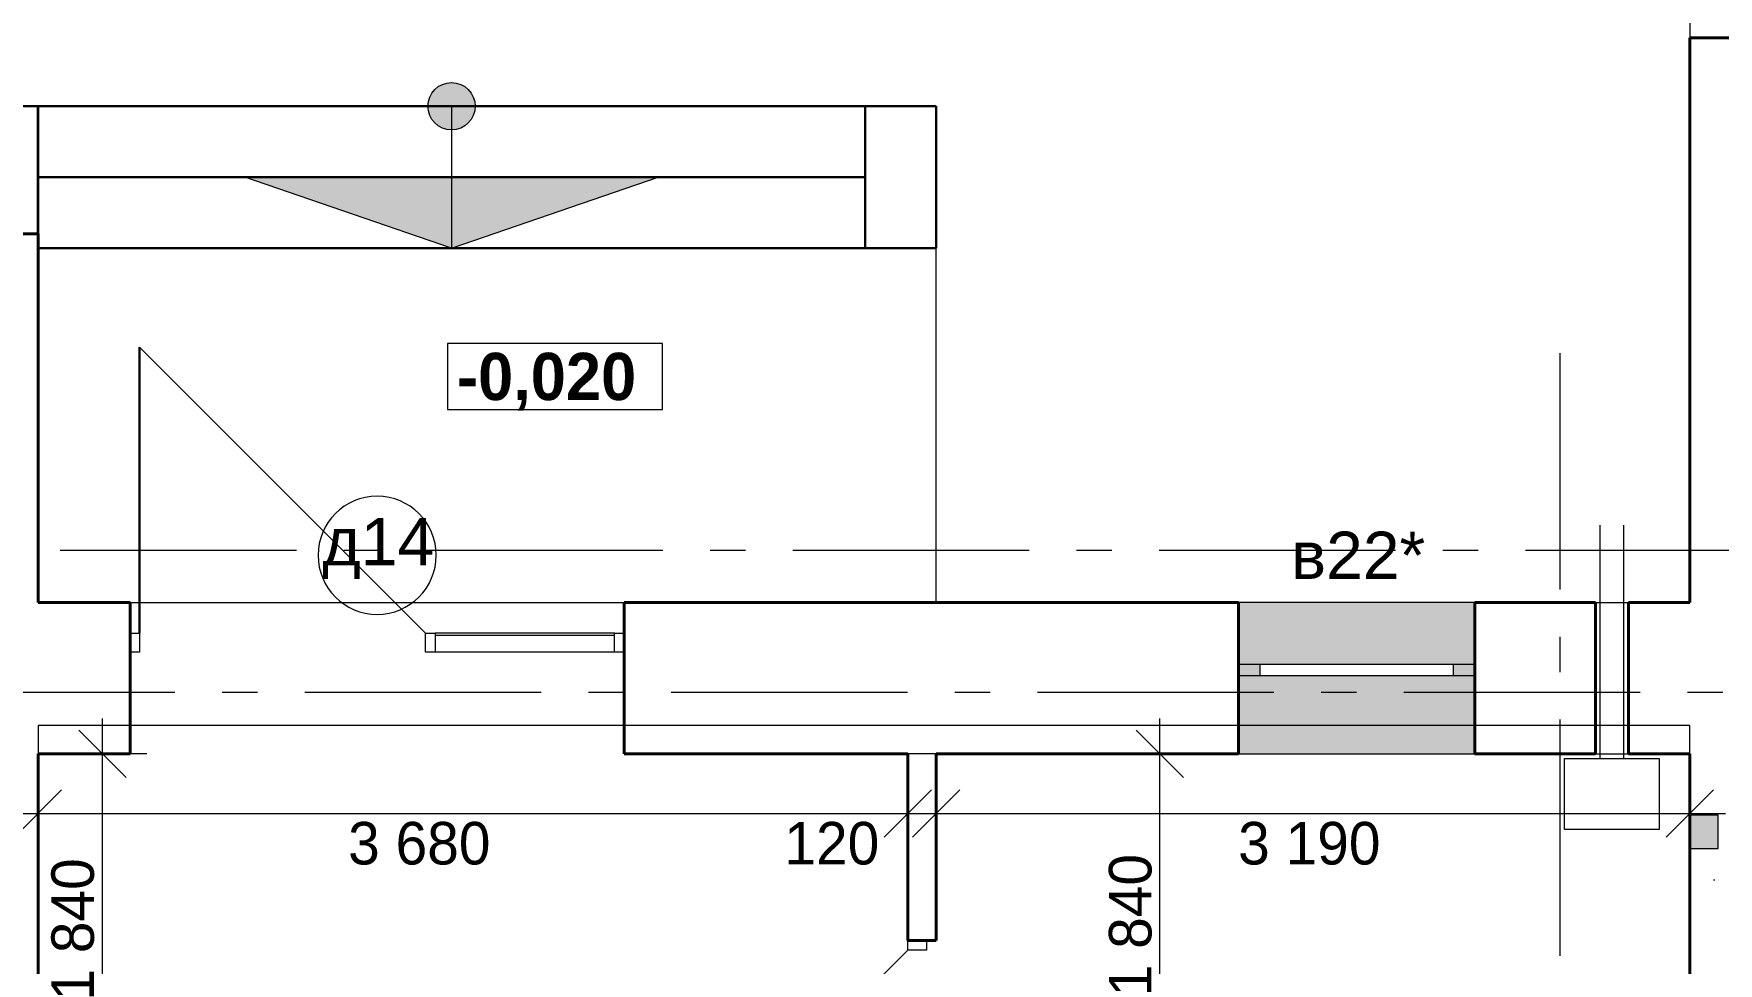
# Model space of a CAD drawing. Extents: x 299995 to 392849, y -57101 to -11292.
# Drawn here: x 337350 to 344478, y -30503 to -26570 of the extents above; entities that cross this region are included whole.
import ezdxf

# ---------------------------------------------------------------- set-up
doc = ezdxf.new("R2010")
doc.units = 0
doc.header["$MEASUREMENT"] = 0
for name, pattern in [('Wipeout_Contour', [1000, 0, -1000]), ('Крупный пунктир', [9375, 0, -9375]), ('Пунктирная', [200, 100, -100]), ('Штрихштриховая', [1550, 1000, -200, 150, -200])]:
    doc.linetypes.add(name, pattern=pattern)
for name, color, linetype, lineweight in [('0_Ном_пера__41', 7, 'Continuous', 30), ('2D-чертеж - Общий_Ном_пера__1', 7, 'Continuous', 13), ('2D-чертеж - Общий_Ном_пера__19', 255, 'Continuous', 0), ('Интерьер- Перегородка_Ном_пера__1', 7, 'Continuous', 13), ('Интерьер- Перегородка_Ном_пера__19', 255, 'Continuous', 0), ('Интерьер- Перегородка_Ном_пера__21', 7, 'Continuous', 20), ('Интерьер- Перегородка_Ном_пера__41', 7, 'Continuous', 30), ('Интерьер- Перегородка_Ном_пера__61', 7, 'Continuous', 40), ('котел_Ном_пера__1', 7, 'Continuous', 13), ('Лестницы внутренние_Ном_пера__21', 7, 'Continuous', 20), ('Лестницы внутренние_Ном_пера__41', 7, 'Continuous', 30), ('Линии разрезов_Ном_пера__1', 7, 'Continuous', 13), ('Отметки высот_Ном_пера__21', 7, 'Continuous', 20), ('перегородки_Ном_пера__21', 7, 'Continuous', 20), ('перегородки_Ном_пера__61', 7, 'Continuous', 40), ('Перекрытия_Ном_пера__21', 7, 'Continuous', 20)]:
    doc.layers.add(name, color=color, linetype=linetype, lineweight=lineweight)
for name, color, linetype in [('Интерьер- Перегородка', 7, 'Continuous'), ('Линии разрезов', 7, 'Continuous'), ('Отметки высот', 7, 'Continuous'), ('Перекрытия', 7, 'Continuous'), ('РОЗМІРИ ПЕРЕГОРОДОК', 7, 'Continuous')]:
    doc.layers.add(name, color=color, linetype=linetype)
for name, color, linetype, lineweight, true_color in [('Интерьер- Перегородка_Ном_пера__23', 7, 'Continuous', 20, 0xff6600), ('Интерьер- Перегородка_Ном_пера__3', 7, 'Continuous', 18, 0xdd5800), ('Лестницы внутренние_Ном_пера__2', 7, 'Continuous', 13, 0x7f7f7f), ('Перекрытия_Ном_пера__191', 7, 'Continuous', 0, 0xe8e8e8), ('Перекрытия_Ном_пера__229', 7, 'Continuous', 0, 0xe8e8e8), ('Перекрытия_Ном_пера__4', 7, 'Continuous', 20, 0x016515), ('РОЗМІРИ ПЕРЕГОРОДОК_Ном_пера__98', 7, 'Continuous', 13, 0x001f3e)]:
    doc.layers.add(name, color=color, linetype=linetype, lineweight=lineweight, true_color=true_color)
doc.styles.add('СГЕНЕРИР_СТИЛЬ_1', font='')
doc.styles.add('СГЕНЕРИР_СТИЛЬ_2', font='')
doc.styles.add('СГЕНЕРИР_СТИЛЬ_3', font='')
doc.styles.add('СГЕНЕРИР_СТИЛЬ_4', font='')
doc.styles.get('СГЕНЕРИР_СТИЛЬ_1').set_extended_font_data('Arial Кириллический')
doc.styles.get('СГЕНЕРИР_СТИЛЬ_2').set_extended_font_data('Century Gothic')
doc.styles.get('СГЕНЕРИР_СТИЛЬ_3').set_extended_font_data('Arial Unicode MS Кириллический')
doc.styles.get('СГЕНЕРИР_СТИЛЬ_4').set_extended_font_data('Century Gothic', bold=True)
doc.dimstyles.new('СГЕНЕРИР_СТИЛЬ__1', dxfattribs={"dimtxt": 179.999995, "dimasz": 190, "dimexe": 0.18, "dimexo": 0, "dimgap": 0.09, "dimtad": 3, "dimtih": 1, "dimtoh": 1, "dimdec": 0, "dimzin": 0, "dimdsep": 46, "dimtxsty": 'СГЕНЕРИР_СТИЛЬ_3', "dimblk": 'ARROWHEAD_6', "dimblk1": 'ARROWHEAD_6', "dimblk2": 'ARROWHEAD_6', "dimcen": 0.09, "dimclrd": 256, "dimclre": 256, "dimclrt": 256, "dimadec": 0, "dimazin": 0, "dimtfac": 1, "dimtdec": 4, "dimtmove": 0, "dimatfit": 3, "dimfxl": 0, "dimtolj": 1, "dimtzin": 0, "dimarcsym": 0})
doc.dimstyles.new('СГЕНЕРИР_СТИЛЬ__6', dxfattribs={"dimtxt": 179.999995, "dimasz": 190, "dimexe": 0.18, "dimexo": 0, "dimgap": 0.09, "dimtad": 1, "dimdec": 0, "dimzin": 0, "dimdsep": 46, "dimtxsty": 'СГЕНЕРИР_СТИЛЬ_3', "dimblk": 'ARROWHEAD_6', "dimblk1": 'ARROWHEAD_6', "dimblk2": 'ARROWHEAD_6', "dimcen": 0.09, "dimclrd": 256, "dimclre": 256, "dimclrt": 256, "dimadec": 0, "dimazin": 0, "dimtfac": 1, "dimtdec": 4, "dimtmove": 2, "dimatfit": 3, "dimfxl": 0, "dimtolj": 1, "dimtzin": 0, "dimarcsym": 0})
doc.dimstyles.new('СГЕНЕРИР_СТИЛЬ__7', dxfattribs={"dimtxt": 179.999995, "dimasz": 190, "dimexe": 0.18, "dimexo": 0, "dimgap": 0.09, "dimtad": 1, "dimdec": 0, "dimzin": 0, "dimdsep": 46, "dimtxsty": 'СГЕНЕРИР_СТИЛЬ_3', "dimblk": 'ARROWHEAD_6', "dimblk1": 'ARROWHEAD_6', "dimblk2": 'ARROWHEAD_6', "dimcen": 0.09, "dimclrd": 256, "dimclre": 256, "dimclrt": 256, "dimadec": 0, "dimazin": 0, "dimtfac": 1, "dimtdec": 4, "dimtmove": 0, "dimatfit": 3, "dimfxl": 0, "dimtolj": 1, "dimtzin": 0, "dimarcsym": 0})

# ---------------------------------------------------------------- blocks, each defined once
blk = doc.blocks.new('*D168')
at = {"layer": 'РОЗМІРИ ПЕРЕГОРОДОК_Ном_пера__98', "linetype": 'Continuous'}
for p, q in [((337368.1, -30056.2), (337368.1, -29616.6)), ((341048.1, -30056.2), (341048.1, -29681.2)), ((337468.1, -29768.7), (337268.1, -29968.7)), ((341148.1, -29768.7), (340948.1, -29968.7)), ((337218.1, -29868.7), (337368.1, -29868.7)), ((337368.1, -29868.7), (341048.1, -29868.7))]:
    blk.add_line(p, q, dxfattribs=at)
at = {"layer": 'РОЗМІРИ ПЕРЕГОРОДОК_Ном_пера__98', "char_height": 180, "attachment_point": 1, "style": 'СГЕНЕРИР_СТИЛЬ_2'}
for s, insert in [('{3\xa0680}', (338680.3, -29904.7)), ('{120}', (340526.2, -29904.7))]:
    blk.add_mtext(s, dxfattribs=dict(at, insert=insert))
blk = doc.blocks.new('ARROWHEAD_6')
at = {"linetype": 'Continuous'}
for p, q in [((-0.5, -0.5), (0.5, 0.5)), ((0, 0), (-1, 0))]:
    blk.add_line(p, q, dxfattribs=at)
blk = doc.blocks.new('*D169')
at = {"layer": 'РОЗМІРИ ПЕРЕГОРОДОК_Ном_пера__98', "linetype": 'Continuous'}
for p, q in [((341048.1, -30056.2), (341048.1, -29681.2)), ((341168.1, -30056.2), (341168.1, -29681.2)), ((341148.1, -29768.7), (340948.1, -29968.7)), ((341268.1, -29768.7), (341068.1, -29968.7)), ((341048.1, -29868.7), (341168.1, -29868.7))]:
    blk.add_line(p, q, dxfattribs=at)
blk = doc.blocks.new('*D170')
at = {"layer": 'РОЗМІРИ ПЕРЕГОРОДОК_Ном_пера__98', "linetype": 'Continuous'}
for p, q in [((344358.1, -30056.2), (344358.1, -29616.6)), ((341168.1, -30056.2), (341168.1, -29681.2)), ((341268.1, -29768.7), (341068.1, -29968.7)), ((344258.1, -29968.7), (344458.1, -29768.7)), ((341168.1, -29868.7), (344358.1, -29868.7)), ((344358.1, -29868.7), (344508.1, -29868.7))]:
    blk.add_line(p, q, dxfattribs=at)
at = {"layer": 'РОЗМІРИ ПЕРЕГОРОДОК_Ном_пера__98', "insert": (342446.3, -29904.7), "char_height": 180, "attachment_point": 1, "style": 'СГЕНЕРИР_СТИЛЬ_2'}
blk.add_mtext('{3\xa0190}', dxfattribs=at)
blk = doc.blocks.new('*D182')
at = {"layer": 'РОЗМІРИ ПЕРЕГОРОДОК_Ном_пера__98', "linetype": 'Continuous'}
for p, q in [((337640.7, -29616.6), (337640.7, -29466.6)), ((337740.7, -29716.6), (337540.7, -29516.6)), ((337828.2, -29616.6), (337368.1, -29616.6)), ((337640.7, -31456.6), (337640.7, -29616.6)), ((337540.7, -31356.6), (337740.7, -31556.6)), ((337828.2, -31456.6), (337453.2, -31456.6))]:
    blk.add_line(p, q, dxfattribs=at)
at = {"layer": 'РОЗМІРИ ПЕРЕГОРОДОК_Ном_пера__98', "char_height": 180, "attachment_point": 1, "rotation": 90, "style": 'СГЕНЕРИР_СТИЛЬ_2'}
for s, insert in [('{1\xa0840}', (337424.7, -30660.7)), ('{120}', (337424.7, -31333.6))]:
    blk.add_mtext(s, dxfattribs=dict(at, insert=insert))
blk = doc.blocks.new('*D188')
at = {"layer": 'РОЗМІРИ ПЕРЕГОРОДОК_Ном_пера__98', "linetype": 'Continuous'}
for p, q in [((342115.5, -29616.6), (342115.5, -29466.6)), ((342215.5, -29716.6), (342015.5, -29516.6)), ((342303, -29616.6), (341168.1, -29616.6)), ((342115.5, -31456.6), (342115.5, -29616.6)), ((342015.5, -31356.6), (342215.5, -31556.6)), ((342303, -31456.6), (341928, -31456.6))]:
    blk.add_line(p, q, dxfattribs=at)
at = {"layer": 'РОЗМІРИ ПЕРЕГОРОДОК_Ном_пера__98', "char_height": 180, "attachment_point": 1, "rotation": 90, "style": 'СГЕНЕРИР_СТИЛЬ_2'}
for s, insert in [('{1\xa0840}', (341899.5, -30642.5)), ('{120}', (341899.5, -31356.6))]:
    blk.add_mtext(s, dxfattribs=dict(at, insert=insert))
blk = doc.blocks.new('Плоскость сечения_2', base_point=(391336.3, -34668.7))
at = {"layer": 'Линии разрезов_Ном_пера__1', "linetype": 'Крупный пунктир'}
blk.add_line((391336.3, -30150.3), (303895.9, -30150.3), dxfattribs=at)
blk = doc.blocks.new('Линия_5159', base_point=(389497.3, -29356.6))
at = {"layer": 'Перекрытия_Ном_пера__4', "linetype": 'Штрихштриховая'}
blk.add_line((389097.3, -29356.6), (305925.9, -29356.6), dxfattribs=at)
blk = doc.blocks.new('Линия_5175', base_point=(343808.1, -27921.4))
at = {"layer": 'Перекрытия_Ном_пера__4', "linetype": 'Штрихштриховая'}
blk.add_line((343808.1, -27921.4), (343808.1, -54583.9), dxfattribs=at)
blk = doc.blocks.new('Линия_5187', base_point=(390011.9, -28756.6))
at = {"layer": 'Перекрытия_Ном_пера__4', "linetype": 'Штрихштриховая'}
blk.add_line((389611.9, -28756.6), (305398.8, -28756.6), dxfattribs=at)
blk = doc.blocks.new('Отметка уровня_30', base_point=(339556, -28020))
at = {"layer": 'Отметки высот_Ном_пера__21', "linetype": 'Continuous'}
for p, q in [((339101, -27880), (339101, -28160)), ((340011.1, -27880), (339101, -27880)), ((340011.1, -28160), (340011.1, -27880)), ((339101, -28160), (340011.1, -28160))]:
    blk.add_line(p, q, dxfattribs=at)
at = {"layer": 'Отметки высот_Ном_пера__21', "insert": (339141, -27920), "char_height": 200, "attachment_point": 1, "style": 'СГЕНЕРИР_СТИЛЬ_4'}
blk.add_mtext('{-0,020}', dxfattribs=at)

msp = doc.modelspace()

# ---------------------------------------------------------------- hatches: boundary and pattern name
at = {"layer": '2D-чертеж - Общий_Ном_пера__19', "linetype": 'Continuous'}
msp.add_hatch(color=256, dxfattribs=at).paths.add_polyline_path([(344358.1, -29876.6), (344358.1, -30016.6), (344478.1, -30016.6), (344478.1, -29876.6)], flags=0)
at = {"layer": 'Интерьер- Перегородка_Ном_пера__19', "linetype": 'Continuous'}
for points in [[(342448.1, -28976.6), (342448.1, -29236.6), (343448.1, -29236.6), (343448.1, -28976.6)], [(342448.1, -29236.6), (342448.1, -29616.6), (343448.1, -29616.6), (343448.1, -29236.6)]]:
    msp.add_hatch(color=256, dxfattribs=at).paths.add_polyline_path(points, flags=0)
at = {"layer": 'Лестницы внутренние_Ном_пера__2', "linetype": 'Continuous'}
for points in [[(339117.9, -26976.6, 1), (339117.9, -26776.6, 1)], [(339117.9, -27476.6), (339992.9, -27176.6), (338242.9, -27176.6)]]:
    msp.add_hatch(color=256, dxfattribs=at).paths.add_polyline_path(points, flags=0)

# ---------------------------------------------------------------- linework, layer by layer
at = {"layer": '0_Ном_пера__41', "linetype": 'Continuous'}
for p, q in [((337368.1, -26876.6), (336858.1, -26876.6)), ((337368.1, -27416.6), (337368.1, -26876.6)), ((341168.1, -26876.6), (340867.9, -26876.6)), ((340867.9, -26876.6), (340867.9, -27476.6)), ((341168.1, -27476.6), (341168.1, -26876.6)), ((336858.1, -27416.6), (337368.1, -27416.6)), ((340867.9, -27476.6), (341168.1, -27476.6))]:
    msp.add_line(p, q, dxfattribs=at)
at = {"layer": '2D-чертеж - Общий_Ном_пера__1', "linetype": 'Continuous'}
for p, q in [((344358.1, -29876.6), (344358.1, -30016.6)), ((344478.1, -29876.6), (344358.1, -29876.6)), ((344478.1, -30016.6), (344478.1, -29876.6)), ((344358.1, -30016.6), (344478.1, -30016.6))]:
    msp.add_line(p, q, dxfattribs=at)
at = {"layer": 'Интерьер- Перегородка_Ном_пера__1', "linetype": 'Continuous'}
for p, q in [((343958.1, -28976.6), (344098.1, -28976.6)), ((339808.1, -29116.6), (339048.1, -29116.6)), ((343958.1, -29616.6), (344098.1, -29616.6))]:
    msp.add_line(p, q, dxfattribs=at)
at = {"layer": 'Интерьер- Перегородка_Ном_пера__21', "linetype": 'Continuous'}
for p, q in [((339008.1, -29106.6), (337798.1, -27896.6)), ((339808.1, -29106.6), (339048.1, -29106.6)), ((339808.1, -29186.6), (339048.1, -29186.6))]:
    msp.add_line(p, q, dxfattribs=at)
at = {"layer": 'Интерьер- Перегородка_Ном_пера__21', "linetype": 'Пунктирная'}
for p, q in [((337758.1, -29186.6), (337758.1, -29106.6)), ((337758.1, -29106.6), (337798.1, -29106.6)), ((337798.1, -29106.6), (337798.1, -29146.6)), ((337798.1, -29146.6), (337798.1, -29172)), ((339008.1, -29146.6), (339008.1, -29106.6)), ((339008.1, -29106.6), (339048.1, -29106.6)), ((339008.1, -29172), (339008.1, -29146.6)), ((339048.1, -29106.6), (339048.1, -29186.6)), ((339808.1, -29146.6), (339808.1, -29106.6)), ((339808.1, -29106.6), (339848.1, -29106.6)), ((339808.1, -29172), (339808.1, -29146.6)), ((339848.1, -29106.6), (339848.1, -29186.6)), ((337798.1, -29186.6), (337758.1, -29186.6)), ((337798.1, -29172), (337798.1, -29186.6)), ((339008.1, -29186.6), (339008.1, -29172)), ((339048.1, -29186.6), (339008.1, -29186.6)), ((339808.1, -29186.6), (339808.1, -29172)), ((339848.1, -29186.6), (339808.1, -29186.6))]:
    msp.add_line(p, q, dxfattribs=at)
at = {"layer": 'Интерьер- Перегородка_Ном_пера__3', "linetype": 'Continuous'}
for p, q in [((343448.1, -28976.6), (342448.1, -28976.6)), ((342448.1, -29616.6), (343448.1, -29616.6))]:
    msp.add_line(p, q, dxfattribs=at)
for start, end in [(0, 180), (180, 0)]:
    msp.add_arc((338803.1, -28776.6), 250, start, end, dxfattribs=at)
at = {"layer": 'Интерьер- Перегородка_Ном_пера__41', "linetype": 'Continuous'}
msp.add_line((337798.1, -29106.6), (337798.1, -27896.6), dxfattribs=at)
at = {"layer": 'Интерьер- Перегородка_Ном_пера__61', "linetype": 'Continuous'}
for p, q in [((344358.1, -26586.6), (344358.1, -28376.6)), ((345258, -26586.6), (344358.1, -26586.6)), ((337368.1, -27416.6), (336858.1, -27416.6)), ((337368.1, -28976.6), (337368.1, -27416.6)), ((344358.1, -28376.6), (344358.1, -28976.6)), ((337758.1, -28976.6), (337368.1, -28976.6)), ((337758.1, -28976.6), (337758.1, -29616.6)), ((342448.1, -28976.6), (339848.1, -28976.6)), ((339848.1, -28976.6), (339848.1, -29616.6)), ((342448.1, -28976.6), (342448.1, -29616.6)), ((343958.1, -28976.6), (343448.1, -28976.6)), ((343448.1, -28976.6), (343448.1, -29616.6)), ((343958.1, -29356.6), (343958.1, -28976.6)), ((344098.1, -29356.6), (344098.1, -28976.6)), ((344358.1, -28976.6), (344098.1, -28976.6)), ((343958.1, -29356.6), (343958.1, -29616.6)), ((344098.1, -29356.6), (344098.1, -29616.6)), ((337368.1, -31456.6), (337368.1, -29616.6)), ((337368.1, -29616.6), (337758.1, -29616.6)), ((339848.1, -29616.6), (341048.1, -29616.6)), ((341168.1, -29616.6), (342448.1, -29616.6)), ((343448.1, -29616.6), (343958.1, -29616.6)), ((344098.1, -29616.6), (344358.1, -29616.6)), ((344358.1, -29616.6), (344358.1, -31456.6))]:
    msp.add_line(p, q, dxfattribs=at)
at = {"layer": 'котел_Ном_пера__1', "linetype": 'Continuous'}
for p, q in [((343977.4, -28649.7), (343977.4, -29636.6)), ((344077.4, -28649.7), (344077.4, -29636.6)), ((343827.4, -29636.6), (344227.4, -29636.6)), ((343827.4, -29936.6), (343827.4, -29636.6)), ((344227.4, -29636.6), (344227.4, -29936.6)), ((344227.4, -29936.6), (343827.4, -29936.6))]:
    msp.add_line(p, q, dxfattribs=at)
at = {"layer": 'Лестницы внутренние_Ном_пера__21', "linetype": 'Continuous'}
for p, q in [((339117.9, -26876.6), (339117.9, -27476.6)), ((339117.9, -27476.6), (338242.9, -27176.6)), ((338242.9, -27176.6), (339992.9, -27176.6)), ((339117.9, -27476.6), (339992.9, -27176.6))]:
    msp.add_line(p, q, dxfattribs=at)
msp.add_circle((339117.9, -26876.6), 100, dxfattribs=at)
at = {"layer": 'Лестницы внутренние_Ном_пера__41', "linetype": 'Continuous'}
for p, q in [((337367.9, -26876.6), (337367.9, -27476.6)), ((340867.9, -26876.6), (337367.9, -26876.6)), ((340867.9, -26876.6), (337367.9, -26876.6)), ((340867.9, -26876.6), (340867.9, -27476.6)), ((340867.9, -27176.6), (337367.9, -27176.6)), ((340867.9, -27476.6), (337367.9, -27476.6)), ((340867.9, -27476.6), (337367.9, -27476.6))]:
    msp.add_line(p, q, dxfattribs=at)
at = {"layer": 'перегородки_Ном_пера__21', "linetype": 'Continuous'}
for p, q in [((341048.1, -30406.6), (341128.1, -30406.6)), ((341048.1, -30446.6), (341048.1, -30406.6)), ((341128.1, -30406.6), (341128.1, -30446.6)), ((341048.1, -30446.6), (340208.1, -31286.6)), ((341088.1, -30446.6), (341048.1, -30446.6)), ((341113.5, -30446.6), (341088.1, -30446.6)), ((341128.1, -30446.6), (341113.5, -30446.6))]:
    msp.add_line(p, q, dxfattribs=at)
at = {"layer": 'перегородки_Ном_пера__61', "linetype": 'Continuous'}
for p, q in [((341048.1, -29616.6), (341048.1, -30406.6)), ((341168.1, -30406.6), (341168.1, -29616.6)), ((341048.1, -30406.6), (341168.1, -30406.6))]:
    msp.add_line(p, q, dxfattribs=at)
at = {"layer": 'Перекрытия_Ном_пера__191', "linetype": 'Continuous'}
for p, q in [((344358.1, -29496.6), (337368.1, -29496.6)), ((337368.1, -29496.6), (337368.1, -35046.6)), ((344358.1, -35046.6), (344358.1, -29496.6))]:
    msp.add_line(p, q, dxfattribs=at)
at = {"layer": 'Перекрытия_Ном_пера__21', "linetype": 'Continuous'}
for p, q in [((344358.1, -25085.9), (344358.1, -26586.6)), ((344358.1, -26586.6), (347788.1, -26586.6)), ((341168.1, -27476.6), (337368.1, -27476.6)), ((337368.1, -27476.6), (337368.1, -28976.6)), ((341168.1, -28976.6), (341168.1, -27476.6)), ((337368.1, -28976.6), (341168.1, -28976.6))]:
    msp.add_line(p, q, dxfattribs=at)
at = {"layer": 'Перекрытия_Ном_пера__229', "linetype": 'Continuous'}
msp.add_line((341201.1, -29616.6), (341001, -29616.6), dxfattribs=at)

# ---------------------------------------------------------------- block references
at = {"layer": 'Линии разрезов'}
msp.add_blockref('Плоскость сечения_2', (391336.3, -34668.7), dxfattribs=at)
at = {"layer": 'Отметки высот'}
msp.add_blockref('Отметка уровня_30', (339556, -28020), dxfattribs=at)
at = {"layer": 'Перекрытия', "linetype": 'Штрихштриховая'}
for name, p in [('Линия_5175', (343808.1, -27921.4)), ('Линия_5187', (390011.9, -28756.6))]:
    msp.add_blockref(name, p, dxfattribs=at)

# ---------------------------------------------------------------- texts
at = {"layer": 'Интерьер- Перегородка_Ном_пера__3', "linetype": 'Continuous', "char_height": 200, "attachment_point": 7, "style": 'СГЕНЕРИР_СТИЛЬ_1'}
for s, insert in [('{д14}', (338570.8, -28876.6)), ('{в22*}', (342670.1, -28876.6))]:
    msp.add_mtext(s, dxfattribs=dict(at, insert=insert))

# ---------------------------------------------------------------- dimensions: what is measured, and where the dimension line sits
at = {"layer": 'РОЗМІРИ ПЕРЕГОРОДОК', "linetype": 'Continuous'}
for base, p2, dimstyle, picture, middle in [((337640.7, -34926.6), (337368.1, -29616.6), 'СГЕНЕРИР_СТИЛЬ__6', '*D182', (337514.7, -30352.1)), ((342115.5, -35436.6), (341168.1, -29616.6), 'СГЕНЕРИР_СТИЛЬ__7', '*D188', (341989.5, -30333.9))]:
    dim = msp.add_linear_dim(base=base, p1=(340608.1, -31456.6), p2=p2, angle=90, dimstyle=dimstyle, dxfattribs=at)
    dim.commit()
    dim.dimension.update_dxf_attribs({"geometry": picture, "text_midpoint": middle})
for p1, p2, picture, middle in [((337368.1, -29616.6), (341048.1, -30276.6), '*D168', (338988.9, -29994.7)), ((341168.1, -30276.6), (344358.1, -29616.6), '*D170', (342754.8, -29994.7)), ((341048.1, -30276.6), (341168.1, -30276.6), '*D169', (340728.6, -29994.7))]:
    dim = msp.add_linear_dim(base=(337368.1, -29868.7), p1=p1, p2=p2, dimstyle='СГЕНЕРИР_СТИЛЬ__1', dxfattribs=at)
    dim.commit()
    dim.dimension.update_dxf_attribs({"geometry": picture, "text_midpoint": middle})

# ---------------------------------------------------------------- next in the draw order: wipeouts: each hides what was drawn before it
at = {"linetype": 'Wipeout_Contour', "ltscale": 1376776.590521632}
msp.add_wipeout([(343358.1, -29286.6), (343358.1, -29236.6), (342538.1, -29236.6), (342538.1, -29286.6)], dxfattribs=at).dxf.layer = 'Интерьер- Перегородка'

# ---------------------------------------------------------------- next in the draw order: linework, layer by layer
at = {"layer": 'Интерьер- Перегородка_Ном_пера__23', "linetype": 'Continuous'}
for p, q in [((342448.1, -29236.6), (342538.1, -29236.6)), ((342538.1, -29286.6), (342448.1, -29286.6)), ((342538.1, -29236.6), (342538.1, -29286.6)), ((343358.1, -29286.6), (343358.1, -29236.6)), ((343358.1, -29236.6), (343448.1, -29236.6)), ((343448.1, -29286.6), (343358.1, -29286.6))]:
    msp.add_line(p, q, dxfattribs=at)
at = {"layer": 'Интерьер- Перегородка_Ном_пера__3', "linetype": 'Continuous'}
for p, q in [((342538.1, -29236.6), (343358.1, -29236.6)), ((343358.1, -29286.6), (342538.1, -29286.6))]:
    msp.add_line(p, q, dxfattribs=at)

# ---------------------------------------------------------------- next in the draw order: block references
at = {"layer": 'Перекрытия', "linetype": 'Штрихштриховая'}
msp.add_blockref('Линия_5159', (389497.3, -29356.6), dxfattribs=at)

doc.saveas('drawing.dxf')
